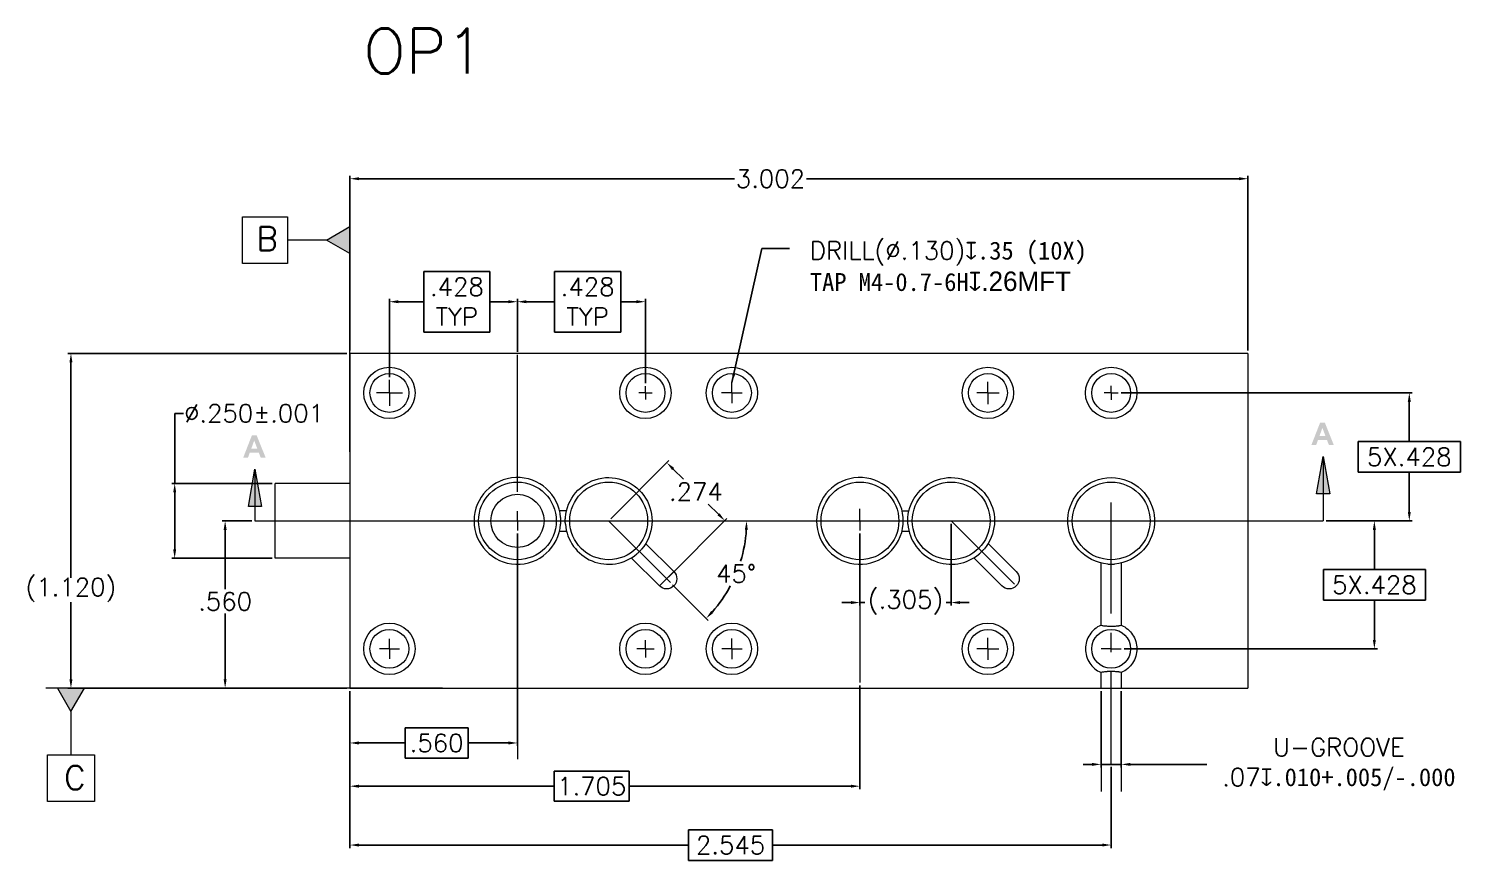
# Model space of a CAD drawing. Header units: millimetres. Extents: x 255.7 to 267.4, y 275.1 to 301.1.
# Drawn here: x 262.21 to 266.996, y 291.47 to 294.252 of the extents above; entities that cross this region are included whole.
import ezdxf

# ---------------------------------------------------------------- set-up
doc = ezdxf.new("R2010")
doc.units = ezdxf.units.MM
doc.linetypes.add('ACAD_ISO02W100', pattern=[15, 12, -3])
doc.styles.get("Standard").update_dxf_attribs({"font": 'txt_____.ttf'})
doc.dimstyles.new('ISO-25', dxfattribs={"dimtxt": 0.06, "dimasz": 0.03, "dimexe": 0.01, "dimexo": 0.01, "dimgap": 0.01, "dimtad": 0, "dimtih": 1, "dimtoh": 1, "dimdec": 3, "dimzin": 4, "dimdsep": 46, "dimtxsty": 'Standard', "dimcen": 2.5, "dimadec": 0, "dimazin": 0, "dimtfac": 1, "dimtdec": 3, "dimtmove": 0, "dimatfit": 3, "dimfxl": 1, "dimarcsym": 0})

# ---------------------------------------------------------------- blocks, each defined once
blk = doc.blocks.new('*D98')
at = {"color": 0, "lineweight": -2, "transparency": 16777216}
for p, q in [((263.2837, 293.1759), (263.2837, 293.7603)), ((266.2857, 293.1759), (266.2857, 293.7603)), ((263.3137, 293.7503), (264.5689, 293.7503)), ((266.2557, 293.7503), (264.8101, 293.7503))]:
    blk.add_line(p, q, dxfattribs=at)
at = {"color": 0, "transparency": 16777216}
for points in [[(263.3137, 293.7553), (263.3137, 293.7453), (263.2837, 293.7503)], [(266.2557, 293.7553), (266.2557, 293.7453), (266.2857, 293.7503)]]:
    blk.add_solid(points, dxfattribs=at)
at = {"layer": 'Defpoints', "color": 0, "transparency": 16777216}
for p in [(266.2857, 293.7503), (263.2837, 293.1659), (266.2857, 293.1659)]:
    blk.add_point(p, dxfattribs=at)
at = {"color": 0, "transparency": 16777216, "insert": (264.6895, 293.7503), "char_height": 0.06, "attachment_point": 5}
blk.add_mtext('{\\C0;3.002}', dxfattribs=at)
blk = doc.blocks.new('*D99')
at = {"color": 0, "lineweight": -2, "transparency": 16777216}
for p, q in [((263.2737, 293.1659), (262.341, 293.1659)), ((262.351, 293.1359), (262.351, 292.4153)), ((262.351, 292.0759), (262.351, 292.334)), ((263.2737, 292.0459), (262.341, 292.0459))]:
    blk.add_line(p, q, dxfattribs=at)
at = {"color": 0, "transparency": 16777216}
for points in [[(262.346, 293.1359), (262.356, 293.1359), (262.351, 293.1659)], [(262.346, 292.0759), (262.356, 292.0759), (262.351, 292.0459)]]:
    blk.add_solid(points, dxfattribs=at)
at = {"layer": 'Defpoints', "color": 0, "transparency": 16777216}
for p in [(263.2837, 293.1659), (262.351, 292.0459), (263.2837, 292.0459)]:
    blk.add_point(p, dxfattribs=at)
at = {"color": 0, "transparency": 16777216, "insert": (262.351, 292.3746), "char_height": 0.06, "attachment_point": 5}
blk.add_mtext('{\\C0;(1.120)}', dxfattribs=at)
blk = doc.blocks.new('*D100')
at = {"color": 0, "lineweight": -2, "transparency": 16777216}
for p, q in [((262.9563, 292.6059), (262.8565, 292.6059)), ((262.8665, 292.5759), (262.8665, 292.3771)), ((262.8665, 292.0759), (262.8665, 292.2958)), ((263.2737, 292.0459), (262.8565, 292.0459))]:
    blk.add_line(p, q, dxfattribs=at)
at = {"color": 0, "transparency": 16777216}
for points in [[(262.8615, 292.5759), (262.8715, 292.5759), (262.8665, 292.6059)], [(262.8615, 292.0759), (262.8715, 292.0759), (262.8665, 292.0459)]]:
    blk.add_solid(points, dxfattribs=at)
at = {"layer": 'Defpoints', "color": 0, "transparency": 16777216}
for p in [(262.9663, 292.6059), (262.8665, 292.0459), (263.2837, 292.0459)]:
    blk.add_point(p, dxfattribs=at)
at = {"color": 0, "transparency": 16777216, "insert": (262.8665, 292.3364), "char_height": 0.06, "attachment_point": 5}
blk.add_mtext('{\\C0;.560}', dxfattribs=at)
blk = doc.blocks.new('*D101')
at = {"color": 0, "lineweight": -2, "transparency": 16777216}
for p, q in [((263.8437, 292.5636), (263.8437, 291.853)), ((263.2837, 292.0359), (263.2837, 291.853)), ((263.6792, 291.9136), (263.4679, 291.9136)), ((263.4679, 291.9136), (263.4679, 291.8124)), ((263.6792, 291.8124), (263.6792, 291.9136)), ((263.3137, 291.863), (263.4679, 291.863)), ((263.8137, 291.863), (263.6792, 291.863)), ((263.4679, 291.8124), (263.6792, 291.8124))]:
    blk.add_line(p, q, dxfattribs=at)
at = {"color": 0, "transparency": 16777216}
for points in [[(263.3137, 291.868), (263.3137, 291.858), (263.2837, 291.863)], [(263.8137, 291.868), (263.8137, 291.858), (263.8437, 291.863)]]:
    blk.add_solid(points, dxfattribs=at)
at = {"layer": 'Defpoints', "color": 0, "transparency": 16777216}
for p in [(263.8437, 292.5736), (263.2837, 292.0459), (263.8437, 291.863)]:
    blk.add_point(p, dxfattribs=at)
at = {"color": 0, "transparency": 16777216, "insert": (263.5735, 291.863), "char_height": 0.06, "attachment_point": 5}
blk.add_mtext('{\\C0;.560}', dxfattribs=at)
blk = doc.blocks.new('*D102')
at = {"color": 0, "lineweight": -2, "transparency": 16777216}
for p, q in [((263.2837, 292.0359), (263.2837, 291.7085)), ((264.9887, 292.0552), (264.9887, 291.7085)), ((264.2177, 291.7691), (263.9664, 291.7691)), ((263.9664, 291.7691), (263.9664, 291.6679)), ((264.2177, 291.6679), (264.2177, 291.7691)), ((263.3137, 291.7185), (263.9664, 291.7185)), ((264.9587, 291.7185), (264.2177, 291.7185)), ((263.9664, 291.6679), (264.2177, 291.6679))]:
    blk.add_line(p, q, dxfattribs=at)
at = {"color": 0, "transparency": 16777216}
for points in [[(263.3137, 291.7235), (263.3137, 291.7135), (263.2837, 291.7185)], [(264.9587, 291.7235), (264.9587, 291.7135), (264.9887, 291.7185)]]:
    blk.add_solid(points, dxfattribs=at)
at = {"layer": 'Defpoints', "color": 0, "transparency": 16777216}
for p in [(263.2837, 292.0459), (264.9887, 292.0652), (264.9887, 291.7185)]:
    blk.add_point(p, dxfattribs=at)
at = {"color": 0, "transparency": 16777216, "insert": (264.0921, 291.7185), "char_height": 0.06, "attachment_point": 5}
blk.add_mtext('{\\C0;1.705}', dxfattribs=at)
blk = doc.blocks.new('*D103')
at = {"color": 0, "lineweight": -2, "transparency": 16777216}
for p, q in [((263.2837, 292.0359), (263.2837, 291.5116)), ((265.8287, 291.7834), (265.8287, 291.5116)), ((264.6968, 291.5729), (264.4155, 291.5729)), ((264.4155, 291.5729), (264.4155, 291.4703)), ((264.6968, 291.4703), (264.6968, 291.5729)), ((263.3137, 291.5216), (264.4155, 291.5216)), ((265.7987, 291.5216), (264.6968, 291.5216)), ((264.4155, 291.4703), (264.6968, 291.4703))]:
    blk.add_line(p, q, dxfattribs=at)
at = {"color": 0, "transparency": 16777216}
for points in [[(263.3137, 291.5266), (263.3137, 291.5166), (263.2837, 291.5216)], [(265.7987, 291.5266), (265.7987, 291.5166), (265.8287, 291.5216)]]:
    blk.add_solid(points, dxfattribs=at)
at = {"layer": 'Defpoints', "color": 0, "transparency": 16777216}
for p in [(263.2837, 292.0459), (265.8287, 291.7934), (265.8287, 291.5216)]:
    blk.add_point(p, dxfattribs=at)
at = {"color": 0, "transparency": 16777216, "insert": (264.5562, 291.5216), "char_height": 0.06, "attachment_point": 5}
blk.add_mtext('{\\C0;2.545}', dxfattribs=at)
blk = doc.blocks.new('*D104')
at = {"color": 0, "lineweight": -2, "transparency": 16777216}
for p, q in [((265.7948, 292.0359), (265.7948, 291.7814)), ((265.8626, 292.0359), (265.8626, 291.7814)), ((265.7648, 291.7914), (265.7348, 291.7914)), ((265.7948, 291.7914), (265.8626, 291.7914)), ((265.8926, 291.7914), (266.1489, 291.7914))]:
    blk.add_line(p, q, dxfattribs=at)
at = {"color": 0, "transparency": 16777216}
for points in [[(265.7648, 291.7964), (265.7648, 291.7864), (265.7948, 291.7914)], [(265.8926, 291.7964), (265.8926, 291.7864), (265.8626, 291.7914)]]:
    blk.add_solid(points, dxfattribs=at)
at = {"layer": 'Defpoints', "color": 0, "transparency": 16777216}
for p in [(265.7948, 292.0459), (265.8626, 292.0459), (265.8626, 291.7914)]:
    blk.add_point(p, dxfattribs=at)
at = {"color": 0, "transparency": 16777216, "insert": (266.59, 291.7914), "char_height": 0.06, "attachment_point": 5}
blk.add_mtext('{\\C0;U-GROOVE\\P.07\\Famgdt|c0;x\\Ftxt|c134;.010+.005/-.000}', dxfattribs=at)
blk = doc.blocks.new('*D105')
at = {"color": 0, "lineweight": -2, "transparency": 16777216}
for p, q in [((262.6978, 292.7309), (262.6978, 292.9655)), ((262.6978, 292.9655), (262.7278, 292.9655)), ((263.0237, 292.7309), (262.6878, 292.7309)), ((262.6978, 292.5109), (262.6978, 292.7009)), ((263.0237, 292.4809), (262.6878, 292.4809))]:
    blk.add_line(p, q, dxfattribs=at)
at = {"color": 0, "transparency": 16777216}
for points in [[(262.6928, 292.7009), (262.7028, 292.7009), (262.6978, 292.7309)], [(262.6928, 292.5109), (262.7028, 292.5109), (262.6978, 292.4809)]]:
    blk.add_solid(points, dxfattribs=at)
at = {"layer": 'Defpoints', "color": 0, "transparency": 16777216}
for p in [(263.0337, 292.7309), (262.6978, 292.4809), (263.0337, 292.4809)]:
    blk.add_point(p, dxfattribs=at)
at = {"color": 0, "transparency": 16777216, "insert": (262.9632, 292.9655), "char_height": 0.06, "attachment_point": 5}
blk.add_mtext('{\\C0;%%C.250%%P.001}', dxfattribs=at)
blk = doc.blocks.new('*D110')
at = {"color": 0, "lineweight": -2, "transparency": 16777216}
blk.add_line((264.3622, 292.3924), (264.4819, 292.2727), dxfattribs=at)
for start, end in [(342.9546, 356.2723), (318.7277, 331.8203)]:
    blk.add_arc((264.1487, 292.6059), 0.4612, start, end, dxfattribs=at)
at = {"color": 0, "transparency": 16777216}
for points in [[(264.6039, 292.5761), (264.6139, 292.5757), (264.6099, 292.6059)], [(264.4989, 292.2982), (264.4916, 292.3051), (264.4748, 292.2798)]]:
    blk.add_solid(points, dxfattribs=at)
at = {"layer": 'Defpoints', "color": 0, "transparency": 16777216}
for p in [(262.9663, 292.6059), (264.1487, 292.6059), (266.5374, 292.6059), (264.3551, 292.3994), (264.5481, 292.3753)]:
    blk.add_point(p, dxfattribs=at)
at = {"color": 0, "transparency": 16777216, "insert": (264.5748, 292.4294), "char_height": 0.06, "attachment_point": 5}
blk.add_mtext('45°', dxfattribs=at)
blk = doc.blocks.new('*D111')
at = {"color": 0, "lineweight": -2, "transparency": 16777216}
for p, q in [((264.1557, 292.613), (264.3503, 292.8075)), ((264.3645, 292.7793), (264.3988, 292.7449)), ((264.5158, 292.6279), (264.4814, 292.6623)), ((264.3495, 292.4192), (264.5441, 292.6138))]:
    blk.add_line(p, q, dxfattribs=at)
at = {"color": 0, "transparency": 16777216}
for points in [[(264.368, 292.7828), (264.3609, 292.7757), (264.3433, 292.8005)], [(264.5193, 292.6315), (264.5123, 292.6244), (264.537, 292.6067)]]:
    blk.add_solid(points, dxfattribs=at)
at = {"layer": 'Defpoints', "color": 0, "transparency": 16777216}
for p in [(264.3433, 292.8005), (264.1487, 292.6059), (264.3424, 292.4121)]:
    blk.add_point(p, dxfattribs=at)
at = {"color": 0, "transparency": 16777216, "insert": (264.4401, 292.7036), "char_height": 0.06, "attachment_point": 5}
blk.add_mtext('.274', dxfattribs=at)
blk = doc.blocks.new('*D112')
at = {"color": 0, "lineweight": -2, "transparency": 16777216}
for p, q in [((263.7519, 293.4402), (263.5306, 293.4402)), ((263.5306, 293.4402), (263.5306, 293.2376)), ((263.7519, 293.2376), (263.7519, 293.4402)), ((263.4157, 293.0871), (263.4157, 293.3489)), ((263.4457, 293.3389), (263.5306, 293.3389)), ((263.8137, 293.3389), (263.7519, 293.3389)), ((263.8437, 293.1712), (263.8437, 293.3489)), ((263.5306, 293.2376), (263.7519, 293.2376))]:
    blk.add_line(p, q, dxfattribs=at)
at = {"color": 0, "transparency": 16777216}
for points in [[(263.4457, 293.3439), (263.4457, 293.3339), (263.4157, 293.3389)], [(263.8137, 293.3439), (263.8137, 293.3339), (263.8437, 293.3389)]]:
    blk.add_solid(points, dxfattribs=at)
at = {"layer": 'Defpoints', "color": 0, "transparency": 16777216}
for p in [(263.8437, 293.3389), (263.8437, 293.1612), (263.4157, 293.0771)]:
    blk.add_point(p, dxfattribs=at)
at = {"color": 0, "transparency": 16777216, "insert": (263.6413, 293.3389), "char_height": 0.06, "attachment_point": 5}
blk.add_mtext('{\\C0;.428\\PTYP}', dxfattribs=at)
blk = doc.blocks.new('*D113')
at = {"color": 0, "lineweight": -2, "transparency": 16777216}
for p, q in [((264.1891, 293.4402), (263.9677, 293.4402)), ((263.9677, 293.4402), (263.9677, 293.2376)), ((264.1891, 293.2376), (264.1891, 293.4402)), ((263.8437, 293.1712), (263.8437, 293.3489)), ((263.8737, 293.3389), (263.9677, 293.3389)), ((264.2417, 293.3389), (264.1891, 293.3389)), ((264.2717, 293.0662), (264.2717, 293.3489)), ((263.9677, 293.2376), (264.1891, 293.2376))]:
    blk.add_line(p, q, dxfattribs=at)
at = {"color": 0, "transparency": 16777216}
for points in [[(263.8737, 293.3439), (263.8737, 293.3339), (263.8437, 293.3389)], [(264.2417, 293.3439), (264.2417, 293.3339), (264.2717, 293.3389)]]:
    blk.add_solid(points, dxfattribs=at)
at = {"layer": 'Defpoints', "color": 0, "transparency": 16777216}
for p in [(264.2717, 293.3389), (263.8437, 293.1612), (264.2717, 293.0562)]:
    blk.add_point(p, dxfattribs=at)
at = {"color": 0, "transparency": 16777216, "insert": (264.0784, 293.3389), "char_height": 0.06, "attachment_point": 5}
blk.add_mtext('{\\C0;.428\\PTYP}', dxfattribs=at)
blk = doc.blocks.new('*D114')
at = {"color": 0, "lineweight": -2, "transparency": 16777216}
for p, q in [((265.862, 293.0339), (266.8354, 293.0339)), ((266.8254, 293.0039), (266.8254, 292.8712)), ((266.9961, 292.8712), (266.6548, 292.8712)), ((266.6548, 292.8712), (266.6548, 292.7686)), ((266.9961, 292.7686), (266.9961, 292.8712)), ((266.6548, 292.7686), (266.9961, 292.7686)), ((266.8254, 292.6359), (266.8254, 292.7686)), ((266.5474, 292.6059), (266.8354, 292.6059))]:
    blk.add_line(p, q, dxfattribs=at)
at = {"color": 0, "transparency": 16777216}
for points in [[(266.8204, 293.0039), (266.8304, 293.0039), (266.8254, 293.0339)], [(266.8204, 292.6359), (266.8304, 292.6359), (266.8254, 292.6059)]]:
    blk.add_solid(points, dxfattribs=at)
at = {"layer": 'Defpoints', "color": 0, "transparency": 16777216}
for p in [(265.852, 293.0339), (266.5374, 292.6059), (266.8254, 292.6059)]:
    blk.add_point(p, dxfattribs=at)
at = {"color": 0, "transparency": 16777216, "insert": (266.8254, 292.8199), "char_height": 0.06, "attachment_point": 5}
blk.add_mtext('{\\C0;5X.428}', dxfattribs=at)
blk = doc.blocks.new('*D115')
at = {"color": 0, "lineweight": -2, "transparency": 16777216}
for p, q in [((266.5474, 292.6059), (266.7186, 292.6059)), ((266.7086, 292.5759), (266.7086, 292.4432)), ((266.8793, 292.4432), (266.538, 292.4432)), ((266.538, 292.4432), (266.538, 292.3406)), ((266.8793, 292.3406), (266.8793, 292.4432)), ((266.538, 292.3406), (266.8793, 292.3406)), ((266.7086, 292.2079), (266.7086, 292.3406)), ((265.8717, 292.1779), (266.7186, 292.1779))]:
    blk.add_line(p, q, dxfattribs=at)
at = {"color": 0, "transparency": 16777216}
for points in [[(266.7036, 292.5759), (266.7136, 292.5759), (266.7086, 292.6059)], [(266.7036, 292.2079), (266.7136, 292.2079), (266.7086, 292.1779)]]:
    blk.add_solid(points, dxfattribs=at)
at = {"layer": 'Defpoints', "color": 0, "transparency": 16777216}
for p in [(266.5374, 292.6059), (265.8617, 292.1779), (266.7086, 292.1779)]:
    blk.add_point(p, dxfattribs=at)
at = {"color": 0, "transparency": 16777216, "insert": (266.7086, 292.3919), "char_height": 0.06, "attachment_point": 5}
blk.add_mtext('{\\C0;5X.428}', dxfattribs=at)
blk = doc.blocks.new('*D116')
at = {"color": 0, "lineweight": -2, "transparency": 16777216}
for p, q in [((264.9887, 292.5636), (264.9887, 292.3227)), ((265.2937, 292.5959), (265.2937, 292.3227)), ((264.9587, 292.3327), (264.9287, 292.3327)), ((264.9887, 292.3327), (265.0055, 292.3327)), ((265.2937, 292.3327), (265.2769, 292.3327)), ((265.3237, 292.3327), (265.3537, 292.3327))]:
    blk.add_line(p, q, dxfattribs=at)
at = {"color": 0, "transparency": 16777216}
for points in [[(264.9587, 292.3377), (264.9587, 292.3277), (264.9887, 292.3327)], [(265.3237, 292.3377), (265.3237, 292.3277), (265.2937, 292.3327)]]:
    blk.add_solid(points, dxfattribs=at)
at = {"layer": 'Defpoints', "color": 0, "transparency": 16777216}
for p in [(265.2937, 292.6059), (264.9887, 292.5736), (265.2937, 292.3327)]:
    blk.add_point(p, dxfattribs=at)
at = {"color": 0, "transparency": 16777216, "insert": (265.1412, 292.3327), "char_height": 0.06, "attachment_point": 5}
blk.add_mtext('(.305)', dxfattribs=at)

msp = doc.modelspace()

# ---------------------------------------------------------------- hatches: boundary and pattern name
h = msp.add_hatch(color=0)
h.dxf.hatch_style = 2
h.paths.add_polyline_path([(263.2837, 293.5904), (263.2837, 293.5003), (263.2057, 293.5453)])
h = msp.add_hatch(color=0)
h.paths.add_polyline_path([(263.0018, 292.8176), (262.9854, 292.8176), (262.9789, 292.8345), (262.9491, 292.8345), (262.9429, 292.8176), (262.927, 292.8176), (262.956, 292.8921), (262.9719, 292.8921)])
h.paths.add_polyline_path([(262.9741, 292.8471), (262.9637, 292.8747), (262.9538, 292.8471)])
h = msp.add_hatch(color=0)
h.paths.add_polyline_path([(266.573, 292.8598), (266.5566, 292.8598), (266.5501, 292.8768), (266.5203, 292.8768), (266.5141, 292.8598), (266.4981, 292.8598), (266.5272, 292.9344), (266.5431, 292.9344)])
h.paths.add_polyline_path([(266.5452, 292.8894), (266.5349, 292.917), (266.5249, 292.8894)])
h = msp.add_hatch(color=0)
h.dxf.hatch_style = 2
h.paths.add_polyline_path([(266.5374, 292.8208), (266.5594, 292.6958), (266.5154, 292.6958)])
h = msp.add_hatch(color=0)
h.dxf.hatch_style = 2
h.paths.add_polyline_path([(262.9663, 292.7786), (262.9883, 292.6536), (262.9443, 292.6536)])
h = msp.add_hatch(color=0)
h.dxf.hatch_style = 2
h.paths.add_polyline_path([(262.396, 292.0459), (262.3059, 292.0459), (262.351, 291.9679)])

# ---------------------------------------------------------------- linework, layer by layer
msp.add_line((264.3664, 292.4361), (264.3184, 292.3881))
at = {"color": 0, "lineweight": 0}
for points in [[(262.9244, 293.4673), (262.9244, 293.6233)], [(262.9244, 293.6233), (263.0749, 293.6233)], [(263.0749, 293.6233), (263.0749, 293.4673)], [(263.2057, 293.5453), (263.0749, 293.5453)], [(263.0749, 293.4673), (262.9244, 293.4673)], [(263.2837, 293.1659), (263.2837, 292.0459)], [(266.2857, 293.1659), (263.2837, 293.1659)], [(263.8437, 292.7028), (263.8437, 293.1612)], [(266.2857, 293.1659), (266.2857, 292.0459)], [(263.4157, 293.0339), (263.4157, 293.0771)], [(264.2717, 293.0339), (264.2717, 293.0562)], [(264.5607, 293.0339), (264.5607, 293.0687)], [(265.4167, 293.0339), (265.4167, 293.0714)], [(265.8287, 293.0339), (265.8287, 293.0572)], [(263.4157, 293.0339), (263.3725, 293.0339)], [(263.4157, 293.0339), (263.4157, 292.9907)], [(263.4157, 293.0339), (263.4589, 293.0339)], [(264.2717, 293.0339), (264.2493, 293.0339)], [(264.2717, 293.0339), (264.2717, 293.0115)], [(264.2717, 293.0339), (264.294, 293.0339)], [(264.5607, 293.0339), (264.5259, 293.0339)], [(264.5607, 293.0339), (264.5607, 292.9991)], [(264.5607, 293.0339), (264.5955, 293.0339)], [(265.4167, 293.0339), (265.3792, 293.0339)], [(265.4167, 293.0339), (265.4542, 293.0339)], [(265.4167, 293.0339), (265.4167, 292.9964)], [(265.8287, 293.0339), (265.8054, 293.0339)], [(265.8287, 293.0339), (265.852, 293.0339)], [(265.8287, 293.0339), (265.8287, 293.0106)], [(266.5374, 292.8208), (266.5374, 292.6059)], [(262.9663, 292.7786), (262.9663, 292.6059)], [(263.8381, 292.7508), (263.8237, 292.7495), (263.8098, 292.7469), (263.7963, 292.743), (263.7835, 292.7378), (263.7713, 292.7315), (263.7598, 292.7242), (263.7491, 292.7158), (263.7392, 292.7064), (263.7302, 292.6962), (263.7223, 292.6852), (263.7153, 292.6734), (263.7095, 292.661), (263.7049, 292.6479), (263.7015, 292.6343), (263.6994, 292.6203), (263.6987, 292.6059)], [(263.9882, 292.617), (263.9864, 292.6313), (263.9833, 292.6452), (263.9788, 292.6585), (263.9732, 292.6711), (263.9665, 292.6831), (263.9586, 292.6943), (263.9498, 292.7046), (263.9401, 292.7141), (263.9296, 292.7227), (263.9182, 292.7302), (263.9062, 292.7367), (263.8936, 292.7421), (263.8804, 292.7462), (263.8667, 292.7491), (263.8526, 292.7506), (263.8381, 292.7508)], [(264.1147, 292.7469), (264.1262, 292.7491), (264.1377, 292.7505), (264.1492, 292.7509), (264.1605, 292.7504), (264.1718, 292.749), (264.1828, 292.7468), (264.1936, 292.7437), (264.2042, 292.7398), (264.2144, 292.7351), (264.2242, 292.7297), (264.2336, 292.7234), (264.2425, 292.7165), (264.2509, 292.7088), (264.2587, 292.7004), (264.2658, 292.6913), (264.2724, 292.6816)], [(264.9831, 292.7508), (264.9687, 292.7495), (264.9548, 292.7469), (264.9413, 292.743), (264.9285, 292.7378), (264.9163, 292.7315), (264.9048, 292.7242), (264.8941, 292.7158), (264.8842, 292.7064), (264.8752, 292.6962), (264.8673, 292.6852), (264.8603, 292.6734), (264.8545, 292.661), (264.8499, 292.6479), (264.8465, 292.6343), (264.8444, 292.6203), (264.8437, 292.6059)], [(265.1332, 292.617), (265.1314, 292.6313), (265.1283, 292.6452), (265.1238, 292.6585), (265.1182, 292.6711), (265.1115, 292.6831), (265.1036, 292.6943), (265.0948, 292.7046), (265.0851, 292.7141), (265.0746, 292.7227), (265.0632, 292.7302), (265.0512, 292.7367), (265.0386, 292.7421), (265.0254, 292.7462), (265.0117, 292.7491), (264.9976, 292.7506), (264.9831, 292.7508)], [(265.2597, 292.7469), (265.2712, 292.7491), (265.2827, 292.7505), (265.2942, 292.7509), (265.3055, 292.7504), (265.3168, 292.749), (265.3278, 292.7468), (265.3386, 292.7437), (265.3492, 292.7398), (265.3594, 292.7351), (265.3692, 292.7297), (265.3786, 292.7234), (265.3875, 292.7165), (265.3959, 292.7088), (265.4037, 292.7004), (265.4108, 292.6913), (265.4174, 292.6816)], [(265.6838, 292.6114), (265.685, 292.6258), (265.6877, 292.6398), (265.6916, 292.6532), (265.6967, 292.6661), (265.703, 292.6783), (265.7104, 292.6898), (265.7188, 292.7005), (265.7281, 292.7104), (265.7384, 292.7193), (265.7494, 292.7273), (265.7611, 292.7342), (265.7736, 292.74), (265.7866, 292.7447), (265.8002, 292.7481), (265.8142, 292.7502), (265.8287, 292.7509)], [(265.8287, 292.7509), (265.8431, 292.7502), (265.8571, 292.7481), (265.8707, 292.7447), (265.8838, 292.74), (265.8962, 292.7342), (265.908, 292.7273), (265.919, 292.7193), (265.9292, 292.7104), (265.9386, 292.7005), (265.947, 292.6898), (265.9543, 292.6783), (265.9606, 292.6661), (265.9658, 292.6532), (265.9697, 292.6398), (265.9723, 292.6258), (265.9736, 292.6114)], [(263.0337, 292.4809), (263.0337, 292.7309)], [(263.2837, 292.7309), (263.0337, 292.7309)], [(264.0041, 292.617), (264.0055, 292.6286), (264.0077, 292.64), (264.0109, 292.651), (264.0148, 292.6617), (264.0196, 292.6719), (264.0251, 292.6818), (264.0314, 292.6911), (264.0383, 292.6999), (264.0459, 292.7082), (264.0541, 292.7158), (264.063, 292.7228), (264.0723, 292.7292), (264.0822, 292.7348), (264.0926, 292.7396), (264.1035, 292.7437), (264.1147, 292.7469)], [(265.1491, 292.617), (265.1505, 292.6286), (265.1527, 292.64), (265.1559, 292.651), (265.1598, 292.6617), (265.1646, 292.6719), (265.1701, 292.6818), (265.1764, 292.6911), (265.1833, 292.6999), (265.1909, 292.7082), (265.1991, 292.7158), (265.208, 292.7228), (265.2173, 292.7292), (265.2272, 292.7348), (265.2376, 292.7396), (265.2485, 292.7437), (265.2597, 292.7469)], [(264.2724, 292.6816), (264.2781, 292.6713), (264.2829, 292.6608), (264.2868, 292.6501), (264.2898, 292.6391), (264.292, 292.628), (264.2933, 292.6168), (264.2937, 292.6056), (264.2932, 292.5943), (264.2919, 292.5832), (264.2897, 292.5722), (264.2867, 292.5613), (264.2828, 292.5507), (264.278, 292.5403), (264.2725, 292.5303), (264.266, 292.5207), (264.2588, 292.5115)], [(265.4174, 292.6816), (265.4231, 292.6713), (265.4279, 292.6608), (265.4318, 292.6501), (265.4348, 292.6391), (265.437, 292.628), (265.4383, 292.6168), (265.4387, 292.6056), (265.4382, 292.5943), (265.4369, 292.5832), (265.4347, 292.5722), (265.4317, 292.5613), (265.4278, 292.5507), (265.423, 292.5403), (265.4175, 292.5303), (265.411, 292.5207), (265.4038, 292.5115)], [(265.8287, 292.6059), (265.8287, 292.6674)], [(263.6987, 292.6059), (263.6994, 292.5914), (263.7015, 292.5774), (263.7049, 292.5638), (263.7095, 292.5508), (263.7153, 292.5383), (263.7223, 292.5266), (263.7302, 292.5156), (263.7392, 292.5053), (263.7491, 292.496), (263.7598, 292.4876), (263.7713, 292.4802), (263.7835, 292.4739), (263.7963, 292.4688), (263.8098, 292.4649), (263.8237, 292.4622), (263.8381, 292.461)], [(263.8437, 292.6059), (263.8437, 292.6382)], [(263.8437, 292.6059), (263.8437, 292.5736)], [(264.0077, 292.6398), (263.9847, 292.6398)], [(263.9886, 292.6059), (263.9886, 292.607), (263.9886, 292.6081), (263.9886, 292.6092), (263.9886, 292.6104), (263.9886, 292.6115), (263.9885, 292.6126), (263.9885, 292.6137), (263.9884, 292.6148), (263.9883, 292.6159), (263.9882, 292.617)], [(263.9882, 292.5947), (263.9883, 292.5958), (263.9884, 292.5969), (263.9885, 292.5981), (263.9885, 292.5992), (263.9885, 292.6003), (263.9886, 292.6014), (263.9886, 292.6025), (263.9886, 292.6036), (263.9886, 292.6048), (263.9886, 292.6059)], [(264.0037, 292.6059), (264.0037, 292.607), (264.0037, 292.6081), (264.0037, 292.6092), (264.0038, 292.6104), (264.0038, 292.6115), (264.0038, 292.6126), (264.0039, 292.6137), (264.004, 292.6148), (264.004, 292.6159), (264.0041, 292.617)], [(264.0041, 292.5947), (264.004, 292.5958), (264.004, 292.5969), (264.0039, 292.5981), (264.0038, 292.5992), (264.0038, 292.6003), (264.0038, 292.6014), (264.0037, 292.6025), (264.0037, 292.6036), (264.0037, 292.6048), (264.0037, 292.6059)], [(264.3551, 292.3994), (264.1487, 292.6059)], [(264.8437, 292.6059), (264.8444, 292.5914), (264.8465, 292.5774), (264.8499, 292.5638), (264.8545, 292.5508), (264.8603, 292.5383), (264.8673, 292.5266), (264.8752, 292.5156), (264.8842, 292.5053), (264.8941, 292.496), (264.9048, 292.4876), (264.9163, 292.4802), (264.9285, 292.4739), (264.9413, 292.4688), (264.9548, 292.4649), (264.9687, 292.4622), (264.9831, 292.461)], [(264.9887, 292.6059), (264.9887, 292.6458)], [(264.9887, 292.6059), (264.9887, 292.5736)], [(265.1297, 292.6398), (265.1527, 292.6398)], [(265.1336, 292.6059), (265.1336, 292.607), (265.1336, 292.6081), (265.1336, 292.6092), (265.1336, 292.6104), (265.1336, 292.6115), (265.1335, 292.6126), (265.1335, 292.6137), (265.1334, 292.6148), (265.1333, 292.6159), (265.1332, 292.617)], [(265.1332, 292.5947), (265.1333, 292.5958), (265.1334, 292.5969), (265.1335, 292.5981), (265.1335, 292.5992), (265.1335, 292.6003), (265.1336, 292.6014), (265.1336, 292.6025), (265.1336, 292.6036), (265.1336, 292.6048), (265.1336, 292.6059)], [(265.1491, 292.5947), (265.149, 292.5958), (265.149, 292.5969), (265.1489, 292.5981), (265.1488, 292.5992), (265.1488, 292.6003), (265.1488, 292.6014), (265.1487, 292.6025), (265.1487, 292.6036), (265.1487, 292.6048), (265.1487, 292.6059), (265.1487, 292.607), (265.1487, 292.6081), (265.1487, 292.6092), (265.1488, 292.6104), (265.1488, 292.6115), (265.1488, 292.6126), (265.1489, 292.6137), (265.149, 292.6148), (265.149, 292.6159), (265.1491, 292.617)], [(265.5056, 292.3939), (265.2937, 292.6059)], [(265.8175, 292.4613), (265.8032, 292.4631), (265.7894, 292.4663), (265.7761, 292.4707), (265.7634, 292.4763), (265.7515, 292.4831), (265.7403, 292.4909), (265.7299, 292.4997), (265.7204, 292.5094), (265.7119, 292.52), (265.7043, 292.5313), (265.6978, 292.5433), (265.6925, 292.556), (265.6884, 292.5692), (265.6855, 292.5829), (265.6839, 292.597), (265.6838, 292.6114)], [(265.8287, 292.2965), (265.8287, 292.6059)], [(265.9736, 292.6114), (265.9734, 292.597), (265.9719, 292.5829), (265.969, 292.5692), (265.9649, 292.556), (265.9595, 292.5433), (265.953, 292.5313), (265.9455, 292.52), (265.9369, 292.5094), (265.9274, 292.4997), (265.9171, 292.4909), (265.9059, 292.4831), (265.8939, 292.4763), (265.8813, 292.4707), (265.868, 292.4663), (265.8541, 292.4631), (265.8398, 292.4613)], [(263.8381, 292.461), (263.8526, 292.4611), (263.8667, 292.4627), (263.8804, 292.4656), (263.8936, 292.4697), (263.9062, 292.475), (263.9182, 292.4815), (263.9296, 292.4891), (263.9401, 292.4976), (263.9498, 292.5071), (263.9586, 292.5175), (263.9665, 292.5287), (263.9732, 292.5406), (263.9788, 292.5533), (263.9833, 292.5666), (263.9864, 292.5804), (263.9882, 292.5947)], [(263.9847, 292.572), (264.0077, 292.572)], [(264.0041, 292.5947), (264.0052, 292.5846), (264.0071, 292.5747), (264.0096, 292.565), (264.0127, 292.5555), (264.0165, 292.5463), (264.0208, 292.5375), (264.0258, 292.5289), (264.0313, 292.5207), (264.0374, 292.513), (264.0439, 292.5056), (264.051, 292.4987), (264.0586, 292.4923), (264.0666, 292.4863), (264.075, 292.481), (264.0839, 292.4761), (264.0932, 292.4719)], [(264.9831, 292.461), (264.9976, 292.4611), (265.0117, 292.4627), (265.0254, 292.4656), (265.0386, 292.4697), (265.0512, 292.475), (265.0632, 292.4815), (265.0746, 292.4891), (265.0851, 292.4976), (265.0948, 292.5071), (265.1036, 292.5175), (265.1115, 292.5287), (265.1182, 292.5406), (265.1238, 292.5533), (265.1283, 292.5666), (265.1314, 292.5804), (265.1332, 292.5947)], [(265.1297, 292.572), (265.1527, 292.572)], [(265.1491, 292.5947), (265.1502, 292.5846), (265.1521, 292.5747), (265.1546, 292.565), (265.1577, 292.5555), (265.1615, 292.5463), (265.1658, 292.5375), (265.1708, 292.5289), (265.1763, 292.5207), (265.1824, 292.513), (265.1889, 292.5056), (265.196, 292.4987), (265.2036, 292.4923), (265.2116, 292.4863), (265.22, 292.481), (265.2289, 292.4761), (265.2382, 292.4719)], [(263.8437, 292.509), (263.8437, 292.0578)], [(264.243, 292.4958), (264.2439, 292.4965), (264.2455, 292.498), (264.2472, 292.4995), (264.248, 292.5003), (264.2496, 292.5018), (264.2512, 292.5034), (264.252, 292.5042), (264.2535, 292.5058), (264.2551, 292.5074), (264.2558, 292.5082), (264.2573, 292.5098), (264.2588, 292.5115)], [(264.2723, 292.5302), (264.3664, 292.4361)], [(264.9887, 292.509), (264.9887, 292.0652)], [(265.388, 292.4958), (265.3889, 292.4965), (265.3905, 292.498), (265.3922, 292.4995), (265.393, 292.5003), (265.3946, 292.5018), (265.3962, 292.5034), (265.397, 292.5042), (265.3985, 292.5058), (265.4001, 292.5074), (265.4008, 292.5082), (265.4023, 292.5098), (265.4038, 292.5115)], [(265.4173, 292.5302), (265.5114, 292.4361)], [(263.2837, 292.4809), (263.0337, 292.4809)], [(264.0932, 292.4719), (264.1027, 292.4683), (264.1124, 292.4655), (264.1222, 292.4633), (264.1321, 292.4618), (264.1419, 292.461), (264.1518, 292.4609), (264.1617, 292.4615), (264.1715, 292.4627), (264.1812, 292.4646), (264.1907, 292.4671), (264.2001, 292.4703), (264.2092, 292.4741), (264.2181, 292.4786), (264.2268, 292.4837), (264.2351, 292.4894), (264.243, 292.4958)], [(264.2244, 292.4822), (264.3184, 292.3881)], [(265.2382, 292.4719), (265.2477, 292.4683), (265.2574, 292.4655), (265.2672, 292.4633), (265.2771, 292.4618), (265.2869, 292.461), (265.2968, 292.4609), (265.3067, 292.4615), (265.3165, 292.4627), (265.3262, 292.4646), (265.3357, 292.4671), (265.3451, 292.4703), (265.3542, 292.4741), (265.3631, 292.4786), (265.3718, 292.4837), (265.3801, 292.4894), (265.388, 292.4958)], [(265.3694, 292.4822), (265.4634, 292.3881)], [(265.7948, 292.2569), (265.7948, 292.4649)], [(265.8175, 292.4613), (265.8198, 292.4612), (265.822, 292.461), (265.8242, 292.461), (265.8264, 292.4609), (265.8287, 292.4609), (265.8309, 292.4609), (265.8331, 292.461), (265.8354, 292.461), (265.8376, 292.4612), (265.8398, 292.4613)], [(265.8626, 292.4649), (265.8626, 292.2569)], [(264.3664, 292.4361), (264.3707, 292.4308), (264.3739, 292.4249), (264.3757, 292.4186), (264.3763, 292.4121), (264.3757, 292.4057), (264.3739, 292.3994), (264.3707, 292.3935), (264.3664, 292.3881)], [(265.5114, 292.4361), (265.5157, 292.4308), (265.5189, 292.4249), (265.5207, 292.4186), (265.5213, 292.4121), (265.5207, 292.4057), (265.5189, 292.3994), (265.5157, 292.3935), (265.5114, 292.3881)], [(264.3664, 292.3881), (264.3611, 292.3838), (264.3552, 292.3807), (264.3489, 292.3788), (264.3424, 292.3782), (264.3359, 292.3788), (264.3297, 292.3807), (264.3238, 292.3838), (264.3184, 292.3881)], [(265.5114, 292.3881), (265.5061, 292.3838), (265.5002, 292.3807), (265.4939, 292.3788), (265.4874, 292.3782), (265.4809, 292.3788), (265.4747, 292.3807), (265.4688, 292.3838), (265.4634, 292.3881)], [(265.7948, 292.2569), (265.789, 292.2542), (265.7835, 292.251), (265.7782, 292.2475), (265.7733, 292.2437), (265.7687, 292.2395), (265.7644, 292.235), (265.7605, 292.2302), (265.7569, 292.2252), (265.7537, 292.2199), (265.7508, 292.2144), (265.7484, 292.2087), (265.7464, 292.2028), (265.7448, 292.1968), (265.7436, 292.1906), (265.7429, 292.1843), (265.7427, 292.1779)], [(265.7948, 292.2569), (265.7952, 292.2568), (265.7986, 292.256), (265.7992, 292.2559), (265.8025, 292.2553), (265.8033, 292.2552), (265.8067, 292.2548), (265.8075, 292.2547), (265.8109, 292.2544), (265.8129, 292.2543), (265.8163, 292.2541), (265.8197, 292.254), (265.8218, 292.2539), (265.8253, 292.2539), (265.8287, 292.2539)], [(265.8287, 292.2539), (265.8308, 292.2539), (265.8342, 292.2539), (265.8377, 292.254), (265.8387, 292.254), (265.8421, 292.2542), (265.843, 292.2542), (265.8464, 292.2544), (265.8473, 292.2545), (265.8507, 292.2548), (265.8514, 292.2549), (265.8548, 292.2553), (265.8554, 292.2554), (265.8588, 292.256), (265.8593, 292.2561), (265.8626, 292.2569)], [(265.8287, 292.1673), (265.8287, 292.2319)], [(265.8626, 292.2569), (265.8684, 292.2542), (265.8739, 292.251), (265.8791, 292.2475), (265.8841, 292.2437), (265.8887, 292.2395), (265.893, 292.235), (265.8969, 292.2302), (265.9005, 292.2252), (265.9037, 292.2199), (265.9065, 292.2144), (265.909, 292.2087), (265.911, 292.2028), (265.9126, 292.1968), (265.9137, 292.1906), (265.9144, 292.1843), (265.9147, 292.1779)], [(263.4157, 292.1779), (263.3824, 292.1779)], [(263.4157, 292.1779), (263.4157, 292.2112)], [(263.4157, 292.1779), (263.4157, 292.1446)], [(263.4157, 292.1779), (263.449, 292.1779)], [(264.2717, 292.1779), (264.2429, 292.1779)], [(264.2717, 292.1779), (264.2717, 292.2066)], [(264.2717, 292.1779), (264.2717, 292.1491)], [(264.2717, 292.1779), (264.3004, 292.1779)], [(264.5607, 292.1779), (264.5265, 292.1779)], [(264.5607, 292.1779), (264.5607, 292.2121)], [(264.5607, 292.1779), (264.5949, 292.1779)], [(264.5607, 292.1779), (264.5607, 292.1437)], [(265.4167, 292.1779), (265.3798, 292.1779)], [(265.4167, 292.1779), (265.4167, 292.2148)], [(265.4167, 292.1779), (265.4536, 292.1779)], [(265.4167, 292.1779), (265.4167, 292.141)], [(265.7427, 292.1779), (265.7429, 292.1715), (265.7436, 292.1652), (265.7448, 292.159), (265.7464, 292.1529), (265.7484, 292.147), (265.7508, 292.1413), (265.7537, 292.1358), (265.7569, 292.1305), (265.7605, 292.1255), (265.7644, 292.1207), (265.7687, 292.1163), (265.7733, 292.1121), (265.7782, 292.1082), (265.7835, 292.1047), (265.789, 292.1016), (265.7948, 292.0988)], [(265.8287, 292.1779), (265.7957, 292.1779)], [(265.8287, 292.1779), (265.8617, 292.1779)], [(265.9147, 292.1779), (265.9144, 292.1715), (265.9137, 292.1652), (265.9126, 292.159), (265.911, 292.1529), (265.909, 292.147), (265.9065, 292.1413), (265.9037, 292.1358), (265.9005, 292.1305), (265.8969, 292.1255), (265.893, 292.1207), (265.8887, 292.1163), (265.8841, 292.1121), (265.8791, 292.1082), (265.8739, 292.1047), (265.8684, 292.1016), (265.8626, 292.0988)], [(265.8626, 292.0988), (265.8621, 292.099), (265.8588, 292.0997), (265.8582, 292.0999), (265.8548, 292.1004), (265.8541, 292.1005), (265.8507, 292.101), (265.8498, 292.101), (265.8464, 292.1013), (265.8445, 292.1015), (265.8411, 292.1016), (265.8377, 292.1018), (265.8355, 292.1018), (265.8321, 292.1019), (265.8287, 292.1019), (265.8265, 292.1019), (265.8231, 292.1018), (265.8197, 292.1018), (265.8187, 292.1017), (265.8153, 292.1016), (265.8143, 292.1015), (265.8109, 292.1013), (265.8101, 292.1013), (265.8067, 292.101), (265.8059, 292.1009), (265.8025, 292.1004), (265.8019, 292.1003), (265.7986, 292.0997), (265.7981, 292.0996), (265.7948, 292.0988)], [(265.7948, 292.0459), (265.7948, 292.0988)], [(265.8287, 291.7934), (265.8287, 292.1027)], [(265.8626, 292.0988), (265.8626, 292.0459)], [(263.2837, 292.0459), (266.2857, 292.0459)], [(263.8437, 292.0071), (263.8437, 291.8086)], [(265.7948, 292.0144), (265.7948, 291.7004)], [(265.8626, 292.0144), (265.8626, 291.7004)], [(262.351, 291.9679), (262.351, 291.8235)], [(262.2727, 291.6675), (262.2727, 291.8235)], [(262.2727, 291.8235), (262.4293, 291.8235)], [(262.4293, 291.8235), (262.4293, 291.6675)], [(262.4293, 291.6675), (262.2727, 291.6675)]]:
    msp.add_lwpolyline(points, dxfattribs=at)
for points in [[(263.2837, 293.5904), (263.2837, 293.5003), (263.2057, 293.5453)], [(266.5374, 292.8208), (266.5594, 292.6958), (266.5154, 292.6958)], [(262.9663, 292.7786), (262.9883, 292.6536), (262.9443, 292.6536)], [(262.396, 292.0459), (262.3059, 292.0459), (262.351, 291.9679)]]:
    msp.add_lwpolyline(points, close=True, dxfattribs=at)
at = {"color": 0, "linetype": 'ACAD_ISO02W100', "lineweight": 0}
for points in [[(263.2837, 292.8366), (263.2837, 293.5453)], [(262.9663, 292.6059), (266.5374, 292.6059)], [(263.5928, 292.0459), (262.2675, 292.0459)]]:
    msp.add_lwpolyline(points, dxfattribs=at)
at = {"color": 0, "lineweight": 0}
for centre, radius in [((263.4157, 293.0339), 0.086), ((263.4157, 293.0339), 0.065), ((264.2717, 293.0339), 0.086), ((264.2717, 293.0339), 0.065), ((264.5607, 293.0339), 0.086), ((264.5607, 293.0339), 0.065), ((265.4167, 293.0339), 0.086), ((265.4167, 293.0339), 0.065), ((265.8287, 293.0339), 0.086), ((265.8287, 293.0339), 0.065), ((263.8437, 292.6059), 0.13), ((264.1487, 292.6059), 0.13), ((264.9887, 292.6059), 0.13), ((265.2937, 292.6059), 0.13), ((265.8287, 292.6059), 0.13), ((263.8437, 292.6059), 0.089), ((263.4157, 292.1779), 0.086), ((263.4157, 292.1779), 0.065), ((264.2717, 292.1779), 0.086), ((264.2717, 292.1779), 0.065), ((264.5607, 292.1779), 0.086), ((264.5607, 292.1779), 0.065), ((265.4167, 292.1779), 0.086), ((265.4167, 292.1779), 0.065), ((265.8287, 292.1779), 0.065)]:
    msp.add_circle(centre, radius, dxfattribs=at)

# ---------------------------------------------------------------- texts
at = {"attachment_point": 1}
for s, insert, char_height in [('{\\C0;OP1}', (263.3288, 294.2524), 0.15), ('{\\C0;B}', (262.9708, 293.5899), 0.08), ('{\\C0;DRILL(%%C.130)\\Fgdt|c0;x\\Ftxt|c134;\\H1x;.35 (10X)\\PTAP M4-0.7-6H\\Fgdt|c0;\\H1.0833x;x\\Fgdt|c134;.26MFT}', (264.8215, 293.5399), 0.06), ('{\\C0;C}', (262.3279, 291.787), 0.08)]:
    msp.add_mtext(s, dxfattribs=dict(at, insert=insert, char_height=char_height))

# ---------------------------------------------------------------- dimensions: what is measured, and where the dimension line sits
for base, p1, p2, text, picture, middle in [((266.2857, 293.7503), (263.2837, 293.1659), (266.2857, 293.1659), '{\\C0;<>}', '*D98', (264.6895, 293.7503)), ((265.8626, 291.7914), (265.7948, 292.0459), (265.8626, 292.0459), '{\\C0;U-GROOVE\\P.07\\Famgdt|c0;x\\Ftxt|c134;.010+.005/-.000}', '*D104', (266.59, 291.7914))]:
    dim = msp.add_linear_dim(base=base, p1=p1, p2=p2, text=text, dimstyle='ISO-25')
    dim.commit()
    dim.dimension.update_dxf_attribs({"geometry": picture, "text_midpoint": middle, "dimtype": 160})
for base, p1, p2, text, picture, middle in [((263.8437, 293.3389), (263.4157, 293.0771), (263.8437, 293.1612), '{\\C0;<>\\PTYP}', '*D112', (263.6413, 293.3389)), ((264.2717, 293.3389), (263.8437, 293.1612), (264.2717, 293.0562), '{\\C0;<>\\PTYP}', '*D113', (264.0784, 293.3389)), ((263.8437, 291.863), (263.2837, 292.0459), (263.8437, 292.5736), '{\\C0;<>}', '*D101', (263.5735, 291.863)), ((264.9887, 291.7185), (263.2837, 292.0459), (264.9887, 292.0652), '{\\C0;<>}', '*D102', (264.0921, 291.7185))]:
    dim = msp.add_linear_dim(base=base, p1=p1, p2=p2, text=text, dimstyle='ISO-25', override={"dimgap": -0.02})
    dim.commit()
    dim.dimension.update_dxf_attribs({"geometry": picture, "text_midpoint": middle, "dimtype": 160})
for base, p1, p2, text, picture, middle in [((262.351, 292.0459), (263.2837, 293.1659), (263.2837, 292.0459), '{\\C0;(1.120)}', '*D99', (262.351, 292.3746)), ((262.6978, 292.4809), (263.0337, 292.7309), (263.0337, 292.4809), '{\\C0;%%C<>%%P.001}', '*D105', (262.9632, 292.9655)), ((262.8665, 292.0459), (262.9663, 292.6059), (263.2837, 292.0459), '{\\C0;.560}', '*D100', (262.8665, 292.3364))]:
    dim = msp.add_linear_dim(base=base, p1=p1, p2=p2, angle=90, text=text, dimstyle='ISO-25')
    dim.commit()
    dim.dimension.update_dxf_attribs({"geometry": picture, "text_midpoint": middle, "dimtype": 160})
for base, p1, p2, picture, middle in [((266.8254, 292.6059), (265.852, 293.0339), (266.5374, 292.6059), '*D114', (266.8254, 292.8199)), ((266.7086, 292.1779), (266.5374, 292.6059), (265.8617, 292.1779), '*D115', (266.7086, 292.3919))]:
    dim = msp.add_linear_dim(base=base, p1=p1, p2=p2, angle=90, text='{\\C0;5X<>}', dimstyle='ISO-25', override={"dimgap": -0.02})
    dim.commit()
    dim.dimension.update_dxf_attribs({"geometry": picture, "text_midpoint": middle})
dim = msp.add_aligned_dim(p1=(264.3424, 292.4121), p2=(264.1487, 292.6059), distance=-0.2752, dimstyle='ISO-25')
dim.commit()
dim.dimension.update_dxf_attribs({"geometry": '*D111', "text_midpoint": (264.4401, 292.7036)})
dim = msp.add_angular_dim_2l(base=(264.5481, 292.3753), line1=((262.9663, 292.6059), (266.5374, 292.6059)), line2=((264.3551, 292.3994), (264.1487, 292.6059)), dimstyle='ISO-25')
dim.commit()
dim.dimension.update_dxf_attribs({"geometry": '*D110', "text_midpoint": (264.5748, 292.4294)})
dim = msp.add_linear_dim(base=(265.2937, 292.3327), p1=(264.9887, 292.5736), p2=(265.2937, 292.6059), text='(<>)', dimstyle='ISO-25')
dim.commit()
dim.dimension.update_dxf_attribs({"geometry": '*D116', "text_midpoint": (265.1412, 292.3327)})
dim = msp.add_linear_dim(base=(265.8287, 291.5216), p1=(263.2837, 292.0459), p2=(265.8287, 291.7934), text='{\\C0;<>}', dimstyle='ISO-25', override={"dimgap": -0.02})
dim.commit()
dim.dimension.update_dxf_attribs({"geometry": '*D103', "text_midpoint": (264.5562, 291.5216)})

# ---------------------------------------------------------------- leaders
at = {"color": 0, "lineweight": 0}
msp.add_leader([(264.5607, 293.0687), (264.6611, 293.5164), (264.7531, 293.5164)], dimstyle='ISO-25', override={"dimgap": 0.01, "dimtad": 0}, dxfattribs=at)

doc.saveas('drawing.dxf')
